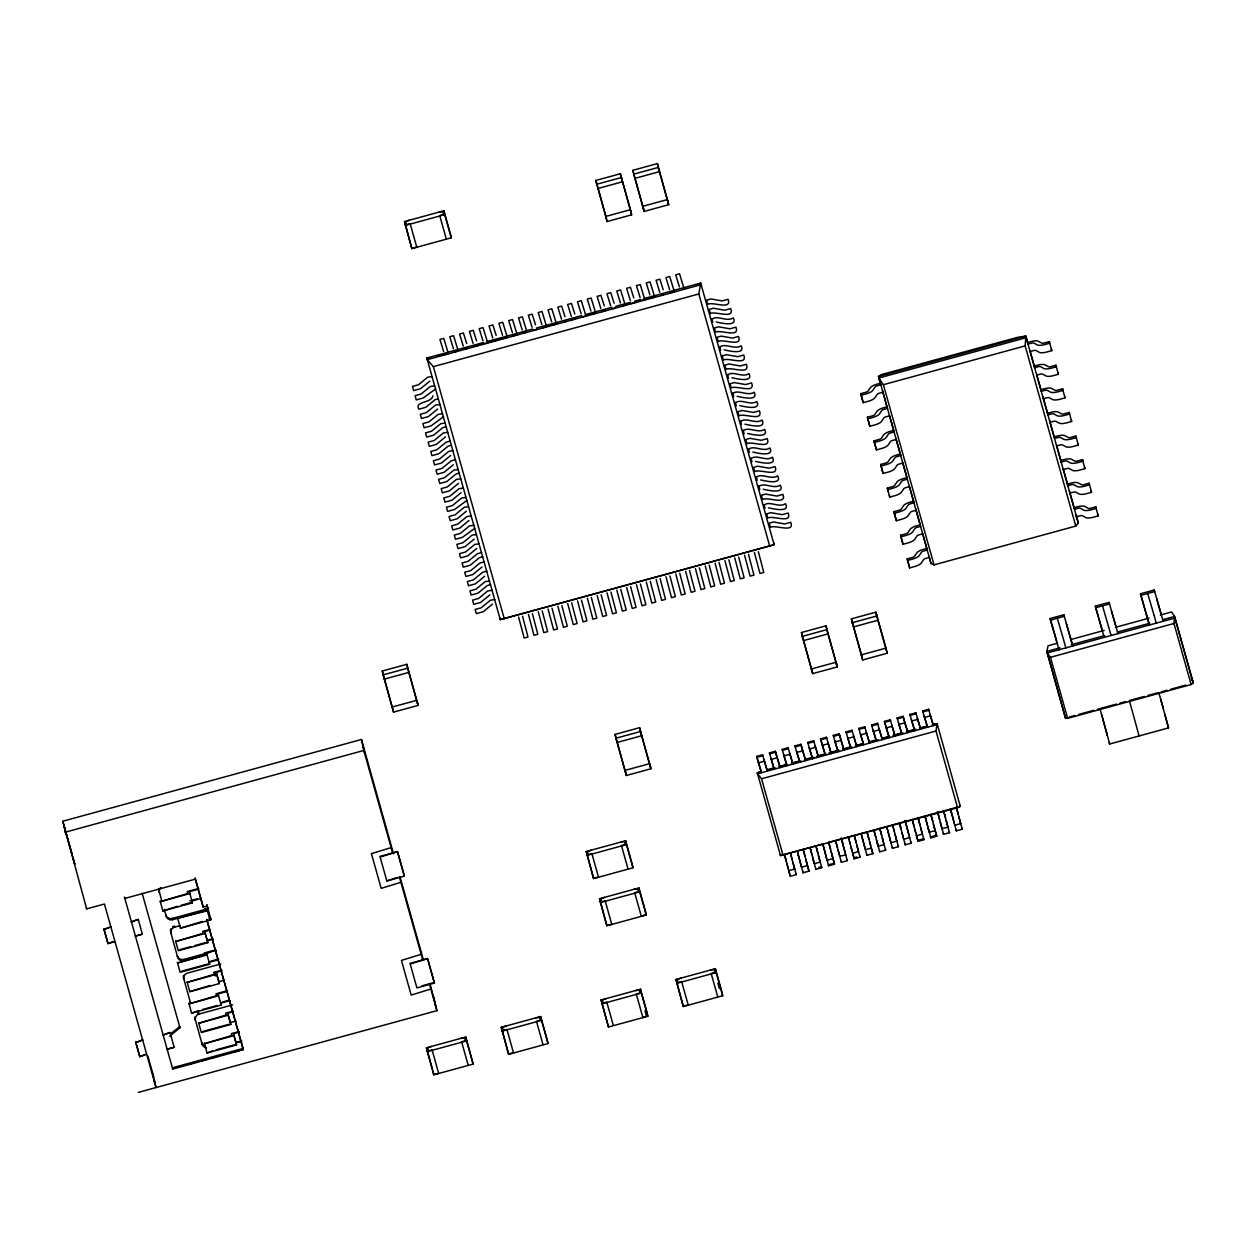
<?xml version="1.0" encoding="UTF-8"?>
<svg xmlns="http://www.w3.org/2000/svg" width="1256" height="1256" viewBox="0 0 1256 1256"><rect width="100%" height="100%" fill="white"/><g stroke="black" fill="none" stroke-linecap="round" stroke-linejoin="round"><path stroke-width="1.5" d="M1075.795 526.06L1025.163 345.887L1025.869 336.074L1017.454 337.362L881.115 374.681L878.509 376.423L930.979 563.489L934.04 564.87L1075.795 526.06L1078.339 523.155L1076.298 515.51M1057.395 643.229L1048.053 645.788L1046.86 651.393L1065.481 718.04L1067.631 718.354L1191.143 684.536L1173.967 623.478L1174.58 616.429L1171.55 611.97L1160.324 615.048M760.068 771.749L757.305 772.832L780.494 855.572L957.59 807.749L936.018 731.023L937.102 723.613L934.543 723.99M483.497 342.511L426.852 358.023L500.265 619.648L769.677 545.983L698.823 293.967L700.691 283.055L644.045 298.567M429.788 381.133L420.572 388.701L413.616 390.6L412.486 386.408L418.515 384.76L427.731 377.177L432.111 376.596M432.943 395.766C431.295 403.678 414.276 400.852 418.845 409.189L425.8 407.289L435.016 399.706L438.36 398.796M437.622 409.001L428.422 416.584L421.466 418.484L420.32 414.276L426.349 412.627L435.565 405.06L439.945 404.463M445.456 436.884L436.256 444.451L429.301 446.367L428.155 442.159L434.184 440.511L443.399 432.943L447.78 432.347M450.684 455.473L441.468 463.04L434.513 464.94L433.383 460.748L439.412 459.099L448.627 451.516L452.882 450.355M453.29 464.767L444.09 472.335L437.135 474.234L435.989 470.042L442.018 468.394L451.234 460.811L455.504 459.649M458.519 483.34L449.318 490.923L442.348 492.823L441.217 488.615L447.246 486.967L456.462 479.4L460.842 478.803M461.125 492.635L451.925 500.218L444.969 502.117L443.823 497.91L449.852 496.261L459.068 488.694L463.448 488.097M466.353 511.223L457.153 518.791L450.197 520.706L449.051 516.499L455.08 514.85L464.296 507.283L468.676 506.686M468.975 520.518L459.759 528.085L452.804 529.985L451.658 525.793L457.702 524.145L466.902 516.577L471.283 515.981M474.187 539.107L464.987 546.674L458.032 548.574L456.886 544.382L462.915 542.733L472.13 535.15L476.511 534.569M476.809 548.401L467.593 555.968L460.638 557.868L459.492 553.676L465.536 552.012L474.737 544.445L479.133 543.848M482.021 566.974L472.821 574.557L465.866 576.457L464.72 572.249L470.749 570.601L479.965 563.033L484.235 561.872M484.643 576.269L475.427 583.836L468.472 585.751L467.342 581.544L473.371 579.895L482.571 572.328L486.841 571.15M489.871 594.857L480.655 602.425L473.7 604.34L472.554 600.133L478.583 598.484L487.799 590.917L492.179 590.32M492.478 604.152L483.262 611.719L476.307 613.619L475.176 609.427L481.205 607.778L490.405 600.195L494.801 599.614M170.8 1033.735L179.702 1026.529L179.969 1027.801L169.591 1036.216M1191.143 684.536L1193.2 683.076L1192.87 681.474L1174.58 616.429L1162.789 619.663L1163.119 621.265L1154.248 590.006L1140.495 593.774L1146.995 616.555M957.59 807.749L960.29 806.352L960.086 805.394M698.195 284.343L700.691 283.055L774.12 544.68L769.677 545.983M404.526 221.558L443.902 210.788L450.433 233.977L451.234 237.824L411.858 248.609L404.526 221.558L411.858 248.609M405.343 225.421L444.718 214.635L443.902 210.788M630.575 210.239L631.627 214.823L607.103 221.543L595.831 180.44L620.354 173.736L630.81 210.977M633.935 174.882L632.883 170.298L657.406 163.578L668.694 204.681L644.171 211.401L633.699 174.144L658.223 167.441L668.694 204.681M596.647 184.302L621.155 177.583L620.354 173.736M413.004 247.84L416.788 247.259L410.178 223.647L406.489 224.651L405.861 221.653L409.456 220.208M487.281 341.475L532.607 329.072M536.39 328.036L581.716 315.617M585.484 314.581L611.939 307.343M615.707 306.323L630.81 302.178M634.594 301.142L640.262 299.587M437.135 356.107L444.671 354.051M478.552 344.772L484.204 343.218M487.972 342.197L497.455 340.125M497.392 339.622L503.028 338.068M548.213 325.697L557.633 323.122M570.805 319.511L576.457 317.972M587.745 314.879L591.513 313.843M625.394 304.564L631.171 303.512M634.814 301.99L640.466 300.451M644.218 299.415L649.87 297.876M444.498 354.616L448.329 353.564M454.327 351.931L456.886 351.225M464.155 349.246L467.986 348.195M473.983 346.546L477.814 345.494M485.083 343.516L487.626 342.81M503.452 338.476L507.283 337.44M513.28 335.792L517.111 334.74M523.093 333.107L525.652 332.4M532.921 330.406L536.752 329.37M542.749 327.722L546.58 326.67M553.849 324.676L556.408 323.985M563.677 321.991L566.236 321.3M572.218 319.652L575.939 318.035M582.046 316.967L585.877 315.915M591.874 314.283L594.433 313.576M601.702 311.582L605.533 310.53M611.515 308.898L615.361 307.846M622.631 305.852L625.174 305.161M632.443 303.167L635.002 302.461M650.828 298.143L653.371 297.436M660.64 295.443L663.199 294.752M670.469 292.758L674.299 291.706M429.945 357.772L426.852 358.023L427.197 359.656L701.036 284.688M427.197 359.656L433.383 366.626L698.823 293.967M706.563 300.121L710.817 298.944L722.043 300.922L728.072 299.273C732.327 310.515 712.749 301.393 707.693 304.313L706.688 300.686M709.169 309.4L713.439 308.238L724.665 310.216L730.694 308.568C734.948 319.809 715.37 310.687 710.315 313.608L709.295 309.981M711.901 319.275C717.207 314.55 726.706 322.384 733.3 317.862C738.167 327.267 720.253 322.839 716.265 321.991M714.397 327.989L718.668 326.827L729.877 328.805L735.922 327.157C740.161 338.398 720.583 329.276 715.543 332.196L714.523 328.57M717.003 337.283L721.274 336.121L732.499 338.099L738.528 336.451C742.783 347.692 723.205 338.571 718.149 341.491L717.129 337.864M719.735 347.158C725.042 342.433 734.54 350.267 741.134 345.73C746.001 355.134 728.087 350.707 724.1 349.859M446.194 426.679L442.85 427.59L433.634 435.157L426.679 437.072L425.549 432.865L431.577 431.216L440.778 423.649L445.174 423.052M722.231 355.872L726.502 354.694L737.712 356.673L743.756 355.024C747.995 366.281 728.433 357.159 723.378 360.064L722.357 356.437M724.838 365.166L729.108 363.989L740.334 365.967L746.362 364.319C750.617 375.56 731.039 366.438 725.984 369.358L724.963 365.731M450.276 441.06L446.006 442.222L436.805 449.805L430.761 451.454L431.907 455.645L438.862 453.746L448.078 446.178L451.406 445.268M727.585 375.026C732.892 370.3 742.375 378.15 748.969 373.613C753.836 383.017 735.922 378.59 731.934 377.742M730.066 383.739L734.336 382.578L745.562 384.556L751.59 382.907C755.845 394.149 736.267 385.027 731.212 387.947L730.191 384.32M732.798 393.615C738.104 388.889 747.603 396.723 754.197 392.202C759.064 401.606 741.15 397.179 737.162 396.331M459.241 473.135L455.912 474.062L446.696 481.629L439.741 483.529L438.595 479.337L444.64 477.673L453.84 470.105L458.236 469.509M735.419 402.909C740.726 398.183 750.209 406.018 756.819 401.496C761.67 410.9 743.756 406.473 739.768 405.61M737.9 411.623L742.17 410.461L753.396 412.439L759.425 410.791C763.679 422.032 744.101 412.91 739.046 415.83L738.026 412.204M740.632 421.498C745.938 416.772 755.437 424.606 762.031 420.069C766.898 429.474 748.984 425.046 744.996 424.198M1049.31 341.632L1049.639 343.233L1044.662 344.599A7.787 2.496 -15.7 0 1 1037.236 344.913L1033.892 343.076A2.7 0.864 -15.7 0 0 1031.317 343.186L1028.005 344.081L1027.659 342.496L1031.741 341.381A7.803 2.496 -15.7 0 1 1038.084 341.13L1041.883 343.155A2.685 0.864 -15.7 0 0 1044.05 343.061L1049.31 341.632L1051.743 350.659L1046.75 352.025A7.787 2.496 -15.7 0 1 1039.324 352.339L1035.98 350.502A2.7 0.864 -15.7 0 0 1033.405 350.612L1030.093 351.523M880.409 383.206L876.327 384.336A7.803 2.496 -15.7 0 0 870.581 387.382L868.006 391.15A2.685 0.864 -15.7 0 1 866.043 392.202L860.784 393.646L861.129 395.248L863.217 402.674L868.21 401.308A7.787 2.496 -15.7 0 0 874.93 397.744L877.19 394.384A2.7 0.864 -15.7 0 1 879.53 393.144L882.842 392.233L882.497 390.632M1078.339 523.155L1026.199 337.676L878.839 378.009L883.392 384.697L1025.163 345.887M861.129 395.248L866.122 393.882A7.787 2.496 -15.7 0 0 872.842 390.318L875.102 386.942A2.7 0.864 -15.7 0 1 877.442 385.702L880.739 384.807L878.509 376.423L1025.869 336.074L1027.659 342.496M743.254 430.777C748.56 426.051 758.043 433.901 764.653 429.364C769.52 438.768 751.59 434.34 747.603 433.493M745.734 439.506L750.005 438.328L761.23 440.306L767.259 438.658C771.514 449.899 751.936 440.778 746.88 443.698L745.86 440.071M1055.951 365.229L1056.28 366.831L1051.288 368.196A7.787 2.496 -15.7 0 1 1043.877 368.51L1040.533 366.674A2.7 0.864 -15.7 0 0 1037.943 366.783L1034.646 367.694L1034.3 366.093L1038.382 364.978A7.803 2.496 -15.7 0 1 1044.709 364.727L1048.509 366.768A2.685 0.864 -15.7 0 0 1050.691 366.674L1055.951 365.229L1058.368 374.272L1053.376 375.638A7.787 2.496 -15.7 0 1 1045.965 375.952L1042.621 374.115A2.7 0.864 -15.7 0 0 1040.031 374.225L1036.734 375.12M887.05 406.803L882.968 407.933A7.803 2.496 -15.7 0 0 877.222 410.979L874.773 414.606A2.685 0.864 -15.7 0 1 872.685 415.799L867.425 417.243L867.755 418.845L869.843 426.286L874.835 424.921A7.787 2.496 -15.7 0 0 881.571 421.357L883.816 417.981A2.7 0.864 -15.7 0 1 886.171 416.741L889.468 415.83M748.466 449.365C753.788 444.64 763.271 452.49 769.865 447.952C774.732 457.357 756.819 452.929 752.831 452.082M867.755 418.845L872.747 417.479A7.787 2.496 -15.7 0 0 879.483 413.915L881.728 410.555A2.7 0.864 -15.7 0 1 884.067 409.315L887.38 408.404L882.905 392.06M751.088 458.66C756.395 453.934 765.877 461.768 772.487 457.247C777.354 466.651 759.425 462.224 755.453 461.376M753.584 467.373L757.839 466.212L769.065 468.19L775.093 466.541C779.348 477.782 759.77 468.661 754.715 471.581L753.694 467.954M1062.576 388.842L1057.317 390.271A2.685 0.864 -15.7 0 1 1055.15 390.365L1051.351 388.324A7.803 2.496 -15.7 0 0 1045.023 388.591L1040.941 389.69L1041.271 391.291L1044.584 390.381A2.7 0.864 -15.7 0 1 1047.159 390.286L1050.503 392.123A7.787 2.496 -15.7 0 0 1057.929 391.809L1062.921 390.443L1062.576 388.842L1065.01 397.869L1060.017 399.235A7.787 2.496 -15.7 0 1 1052.607 399.549L1049.247 397.712A2.7 0.864 -15.7 0 0 1046.672 397.822L1043.359 398.733L1043.03 397.132M874.396 442.442L874.05 440.856L879.31 439.412A2.685 0.864 -15.7 0 0 881.288 438.36L883.863 434.576A7.803 2.496 -15.7 0 1 889.609 431.53L893.675 430.416L894.021 432.001L890.708 432.912A2.7 0.864 -15.7 0 0 888.369 434.152L886.108 437.528A7.787 2.496 -15.7 0 1 879.388 441.076L874.396 442.442L876.484 449.884L881.477 448.518A7.787 2.496 -15.7 0 0 888.212 444.954L890.457 441.594A2.7 0.864 -15.7 0 1 892.796 440.338L896.109 439.443M756.316 477.249C761.623 472.523 771.106 480.357 777.7 475.836C782.567 485.24 764.653 480.812 760.665 479.949M481.613 552.577L477.359 553.739L468.143 561.306L462.114 562.971L463.244 567.163L470.199 565.263L479.415 557.68L482.759 556.769M758.922 486.543C764.229 481.817 773.712 489.652 780.321 485.13C785.188 494.519 767.275 490.091 763.287 489.243M761.419 495.257L765.673 494.095L776.899 496.073L782.928 494.409C787.182 505.666 767.604 496.544 762.549 499.448L761.529 495.837M1069.217 412.439L1063.958 413.868A2.685 0.864 -15.7 0 1 1061.791 413.962L1057.992 411.937A7.803 2.496 -15.7 0 0 1051.649 412.188L1047.567 413.303L1047.912 414.888L1051.209 413.993A2.7 0.864 -15.7 0 1 1053.8 413.883L1057.144 415.72A7.787 2.496 -15.7 0 0 1064.554 415.406L1069.547 414.04L1069.217 412.439L1071.635 421.482L1066.642 422.848A7.787 2.496 -15.7 0 1 1059.232 423.146L1055.888 421.325A2.7 0.864 -15.7 0 0 1053.297 421.419L1050 422.33L1049.655 420.729M881.021 466.055L880.692 464.453L885.951 463.009A2.685 0.864 -15.7 0 0 887.913 461.973L890.488 458.189A7.803 2.496 -15.7 0 1 896.235 455.143L900.317 454.013L900.646 455.614L897.349 456.509A2.7 0.864 -15.7 0 0 894.994 457.749L892.749 461.125A7.787 2.496 -15.7 0 1 886.014 464.689L881.021 466.055L883.125 473.481L888.102 472.115A7.787 2.496 -15.7 0 0 894.837 468.567L897.082 465.191A2.7 0.864 -15.7 0 1 899.437 463.951L902.734 463.04M764.15 505.116C769.457 500.39 778.94 508.24 785.55 503.703C790.417 513.107 772.487 508.68 768.499 507.832M490.594 584.652L487.25 585.563L478.049 593.13L471.094 595.046L469.948 590.838L475.977 589.19L485.193 581.622L489.573 581.026M766.631 513.845L770.901 512.668L782.127 514.646L788.156 512.998C792.41 524.239 772.832 515.117 767.777 518.037L766.757 514.41M1075.842 436.052L1070.583 437.481A2.685 0.864 -15.7 0 1 1068.416 437.575L1064.617 435.534A7.803 2.496 -15.7 0 0 1058.29 435.801L1054.208 436.9L1054.538 438.501L1057.85 437.59A2.7 0.864 -15.7 0 1 1060.425 437.481L1063.785 439.317A7.787 2.496 -15.7 0 0 1071.195 439.003L1076.188 437.638L1075.842 436.052L1078.276 445.079L1073.283 446.445A7.787 2.496 -15.7 0 1 1065.873 446.759L1062.513 444.922A2.7 0.864 -15.7 0 0 1059.938 445.032L1056.626 445.927M887.662 489.652L887.333 488.05L892.576 486.606A2.685 0.864 -15.7 0 0 894.555 485.57L897.129 481.786A7.803 2.496 -15.7 0 1 902.876 478.74L906.942 477.61L907.287 479.211L903.975 480.122A2.7 0.864 -15.7 0 0 901.635 481.362L899.39 484.722A7.787 2.496 -15.7 0 1 892.655 488.286L887.662 489.652L889.75 497.093L894.743 495.728A7.787 2.496 -15.7 0 0 901.478 492.164L903.723 488.788A2.7 0.864 -15.7 0 1 906.063 487.548L909.375 486.653M769.253 523.14L773.508 521.962L784.733 523.94L790.762 522.292C795.017 533.533 775.439 524.411 770.383 527.332L769.363 523.705M913.583 501.223L909.501 502.337A7.803 2.496 -15.7 0 0 903.755 505.399L901.18 509.167A2.685 0.864 -15.7 0 1 899.218 510.219L893.958 511.663L894.303 513.264L896.392 520.69L901.384 519.325A7.787 2.496 -15.7 0 0 908.104 515.761L910.365 512.401A2.7 0.864 -15.7 0 1 912.704 511.161L916.001 510.25L915.671 508.649M913.913 502.808L910.616 503.719A2.7 0.864 -15.7 0 0 908.276 504.959L906.016 508.335A7.787 2.496 -15.7 0 1 899.296 511.899L894.303 513.264M1082.484 459.649L1077.224 461.078A2.685 0.864 -15.7 0 1 1075.058 461.172L1071.258 459.131A7.803 2.496 -15.7 0 0 1064.915 459.398L1060.833 460.497L1061.179 462.098L1064.476 461.203A2.7 0.864 -15.7 0 1 1067.066 461.093L1070.41 462.93A7.787 2.496 -15.7 0 0 1077.821 462.616L1082.813 461.25L1082.484 459.649L1084.901 468.676L1079.925 470.042A7.787 2.496 -15.7 0 1 1072.498 470.356L1069.154 468.519A2.7 0.864 -15.7 0 0 1066.58 468.629L1063.267 469.54M383.331 675.618L382.279 671.034L406.803 664.314L417.667 703.815M915.985 509.779L920.224 524.82L916.142 525.95A7.803 2.496 -15.7 0 0 910.396 528.996L907.821 532.78A2.685 0.864 -15.7 0 1 905.843 533.816L900.599 535.26L900.929 536.861L903.017 544.288L908.01 542.922A7.787 2.496 -15.7 0 0 914.745 539.374L916.99 535.998A2.7 0.864 -15.7 0 1 919.329 534.758L922.642 533.847M1089.109 483.246L1083.865 484.69A2.685 0.864 -15.7 0 1 1081.683 484.769L1077.883 482.744A7.803 2.496 -15.7 0 0 1071.556 482.995L1067.474 484.11L1067.804 485.711L1071.117 484.8A2.7 0.864 -15.7 0 1 1073.707 484.69L1077.051 486.527A7.787 2.496 -15.7 0 0 1084.462 486.213L1089.454 484.847L1089.109 483.246L1091.543 492.289L1086.55 493.655A7.787 2.496 -15.7 0 1 1079.139 493.969L1075.795 492.132A2.7 0.864 -15.7 0 0 1073.205 492.226L1069.908 493.137M900.929 536.861L905.921 535.496A7.787 2.496 -15.7 0 0 912.657 531.932L914.902 528.572A2.7 0.864 -15.7 0 1 917.241 527.316L920.554 526.421L920.224 524.82M922.815 534.051L926.85 548.417L922.768 549.547A7.803 2.496 -15.7 0 0 917.021 552.593L914.462 556.377A2.685 0.864 -15.7 0 1 912.484 557.413L907.225 558.857L907.57 560.459L909.658 567.9L914.651 566.535A7.787 2.496 -15.7 0 0 921.37 562.971L923.631 559.595A2.7 0.864 -15.7 0 1 925.97 558.355L929.283 557.46M1095.75 506.859L1090.491 508.288A2.685 0.864 -15.7 0 1 1088.324 508.382L1084.525 506.341A7.803 2.496 -15.7 0 0 1078.197 506.608L1074.116 507.707L1074.445 509.308L1077.758 508.397A2.7 0.864 -15.7 0 1 1080.333 508.303L1083.677 510.124A7.787 2.496 -15.7 0 0 1091.103 509.826L1096.08 508.46L1095.75 506.859L1098.184 515.886L1093.191 517.252A7.787 2.496 -15.7 0 1 1085.765 517.566L1082.421 515.729A2.7 0.864 -15.7 0 0 1079.846 515.839L1076.533 516.734M907.57 560.459L912.562 559.093A7.787 2.496 -15.7 0 0 919.282 555.545L921.543 552.169A2.7 0.864 -15.7 0 1 923.882 550.929L927.195 550.018L926.85 548.417M418.075 705.417L407.619 668.176L383.096 674.88L393.552 712.121L418.075 705.417L417.023 700.817M154.457 1080.223L156.011 1087.555L104.421 904.022L86.664 908.889L62.8 821.236L361.477 739.47L393.536 853.86M65.124 832.226L363.785 750.46L361.477 739.47M802.505 637.122L801.454 632.537L825.977 625.818L836.841 665.319L835.868 661.834M886.124 648.661L887.176 653.246L862.652 659.965L851.364 618.863L875.887 612.159L886.359 649.399M852.18 622.725L876.704 616.005L875.887 612.159M811.423 668.977L835.947 662.257M837.265 666.92L826.793 629.68L802.27 636.384L812.742 673.624L837.265 666.92L836.449 663.058M616.131 738.983L615.095 734.399L639.602 727.679L650.467 767.18L649.839 764.182M1056.61 641.298L1050.11 618.517L1063.863 614.765L1072.734 646.008L1070.505 638.048M1101.795 628.926L1095.311 606.146L1109.064 602.393L1117.934 633.636L1117.589 632.035M1050.456 620.119L1064.209 616.351L1063.863 614.765M1095.64 607.747L1109.393 603.979L1109.064 602.393M1140.841 595.375L1154.594 591.607L1154.248 590.006M1070.505 639.634L1104.181 630.418M1115.407 627.341L1149.099 618.125M1059.954 647.813L1046.86 651.393L1065.481 718.04M1071.164 644.736L1104.825 635.536M1117.918 631.941L1149.695 623.243M198.558 888.479L187.254 891.587L187.662 893.503L160.281 901.667L189.75 893.597L189.358 891.682L198.778 889.107M1193.2 683.076L1174.909 618.03L1047.19 652.994L1050.471 657.296L1173.967 623.478M650.891 768.782L640.419 731.526L615.895 738.245L626.367 775.486L650.891 768.782L650.074 764.92M189.86 900.882L197.412 898.809M201.384 898.401L191.964 900.976L192.372 902.891L162.888 910.961L160.14 901.039M177.426 906.314L162.888 910.961M181.1 905.309L190.268 902.797M104.013 929.409L110.889 926.85L104.013 929.409L108 943.601L115.002 941.67M138.238 919.376L131.362 921.92L138.238 919.376L142.352 934.181L135.35 936.113L142.352 934.181M380.003 856.435L397.524 851.631L404.369 876.154L386.848 880.958L380.128 857.079L397.524 851.631M203.189 907.083L207.13 906L206.847 904.728L210.961 919.643L207.036 920.727L243.287 1049.733L172.716 1069.044L124.501 897.177L124.768 898.448L195.339 879.137L203.189 907.083L195.073 877.85M760.838 770.587L756.693 756.379L762.58 754.762L766.725 768.97M775.36 751.261L775.549 752.218L769.661 753.836L769.457 752.878L775.36 751.261L779.238 764.292M788.124 747.76L788.328 748.717L782.425 750.334L782.237 749.377L788.124 747.76L792.348 762.251M800.904 744.274L801.093 745.232L795.205 746.849L795.001 745.876L800.904 744.274L805.645 760.618L805.127 758.765M813.668 740.773L813.872 741.731L807.969 743.348L807.781 742.39L813.668 740.773L817.892 755.264M824.705 753.098L820.545 738.889L826.448 737.272L830.671 751.763M839.212 733.787L839.416 734.744L833.513 736.346L833.325 735.388L839.212 733.787L843.451 748.262M851.992 730.285L852.18 731.243L846.293 732.86L846.089 731.903L851.992 730.285L856.215 744.777M864.756 726.784L864.96 727.742L859.057 729.359L858.868 728.402L864.756 726.784L868.901 740.993M877.536 723.283L877.724 724.241L871.837 725.858L871.633 724.9L877.536 723.283L881.759 737.774M888.557 735.624L884.412 721.399L890.3 719.798L894.539 734.289M903.08 716.297L903.268 717.255L897.381 718.872L897.177 717.914L903.08 716.297L907.225 730.505M915.844 712.796L916.048 713.753L910.16 715.37L909.956 714.413L915.844 712.796L920.083 727.287M928.624 709.31L928.828 710.268L922.925 711.869L922.72 710.912L928.624 709.31L932.768 723.519M756.881 757.337L762.785 755.72L762.58 754.762M820.749 739.847L826.636 738.23L826.448 737.272M884.617 722.373L890.504 720.756L890.3 719.798M208.559 907.774L204.791 908.795L205.199 910.71M206.125 910.522L172.606 919.706A5.307 5.024 -11.9 0 1 166.137 916.268L165.871 914.98A5.307 5.024 -11.9 0 0 172.339 918.419L205.858 909.25M756.693 756.379L758.483 762.753L764.355 761.293M769.457 752.878L771.231 759.409L777.119 757.792L779.584 765.752M782.237 749.377L783.995 755.908L789.898 754.307M795.001 745.876L796.775 752.423L802.663 750.805L805.049 758.483M807.781 742.39L809.539 748.921L815.442 747.304M820.545 738.889L822.35 745.263L828.206 743.803M833.325 735.388L835.083 741.935L840.986 740.318L843.012 746.77M846.089 731.903L847.863 738.434L853.75 736.817M858.868 728.402L860.627 734.933L866.53 733.316M871.633 724.9L873.407 731.432L879.294 729.83L879.074 728.763M886.171 727.946L892.074 726.329M897.177 717.914L898.951 724.445L904.838 722.828L906.879 729.296M909.956 714.413L911.715 720.944L917.728 719.452L920.601 729.155L920.397 728.182M922.72 710.912L924.495 717.459L930.382 715.841L930.115 714.601M108 943.601L113.118 941.513M170.91 928.859A5.307 5.024 -11.9 0 0 170.675 932.093L170.942 933.381A5.307 5.024 -11.9 0 1 174.694 927.132L180.283 925.609M202.294 921.512L180.424 928.184L209.909 920.114L209.501 918.199M767.573 769.692L775.078 767.636M778.83 766.615L786.335 764.559M791.955 763.02L799.46 760.963M805.096 759.425L812.601 757.368M816.353 756.348L825.726 753.773M829.478 752.752L838.867 750.177M842.619 749.157L850.124 747.1M855.744 745.562L863.249 743.505M868.885 741.966L876.39 739.91M882.01 738.371L889.515 736.314M893.267 735.278L902.64 732.719M906.392 731.683L915.781 729.124M919.533 728.087L927.038 726.047M761.089 771.796L757.305 772.832L757.509 773.79L761.544 778.783L783.116 855.524M766.757 770.258L774.308 768.185M779.976 766.631L787.528 764.559M791.296 763.538L800.747 760.948M804.515 759.911L813.967 757.321M817.735 756.3L825.286 754.228M829.07 753.192L838.506 750.601M844.173 749.047L851.725 746.99M855.509 745.954L863.06 743.882M868.728 742.327L878.18 739.753M881.947 738.716L889.499 736.644M893.283 735.608L902.719 733.033M908.386 731.479L914.054 729.924M919.722 728.37L927.273 726.313L927.478 727.271L924.212 716.218M932.188 724.963L937.102 723.613L960.29 806.352L869.45 831.221M757.509 773.79L937.306 724.571M397.226 877.442L386.848 880.958M210.223 929.33L202.671 931.387L203.079 933.318L175.699 941.482L205.183 933.412L204.775 931.497L210.427 929.942M761.544 778.783L936.018 731.023M209.061 939.661L212.829 938.625M175.573 940.838L178.321 950.776L207.79 942.707L207.381 940.791L213.033 939.237M180.016 949.63L191.022 946.616M194.68 945.611L205.686 942.597M215.796 949.819L204.493 952.912L204.901 954.827L177.52 963.007L206.989 954.937L206.596 953.021L216.016 950.431M183.863 959.396L184.13 960.683A5.307 5.024 -11.9 0 1 177.646 957.245L177.379 955.957A5.307 5.024 -11.9 0 0 183.863 959.396L209.705 952.331M1069.233 717.019L1074.869 715.48M1078.621 714.444L1093.646 710.331M1097.414 709.295L1116.458 704.082M1119.944 703.125L1125.659 701.57M1144.373 696.452L1129.332 700.565L1132.614 712.246M1147.733 695.526L1157.514 692.841M1161.266 691.821L1166.903 690.282M1170.655 689.246L1185.68 685.132M586.269 851.521L625.645 840.751L632.16 863.94L632.977 867.786L593.601 878.572L586.269 851.521L593.601 878.572M587.07 855.383L626.446 844.597L625.645 840.751M210.867 961.17L218.418 959.113M218.623 959.725L209.203 962.3L209.611 964.231L180.126 972.301L177.379 962.363M181.837 971.155L207.507 964.121M220.836 963.949L187.599 973.055A5.307 5.024 -11.9 0 0 183.847 979.288L183.58 978.016A5.307 5.024 -11.9 0 1 183.58 975.41M221.919 970.841L216.268 972.38L216.676 974.295L187.191 982.365L214.572 974.201L214.164 972.285L221.715 970.213M594.732 877.803L598.515 877.222L591.906 853.609L588.216 854.614L587.588 851.615L591.184 850.171M187.066 981.737L189.813 991.659L219.282 983.589L218.874 981.674L224.526 980.12M209.846 985.505L189.813 991.659M1106.803 733.473L1109.66 744.023L1168.52 727.899L1165.631 717.176M227.289 990.701L215.985 993.794L216.393 995.725L189.012 1003.889L218.481 995.82L218.089 993.904L227.509 991.329M599.536 898.731L638.912 887.945L645.427 911.15L646.243 914.996L606.868 925.782L599.536 898.731L606.868 925.782M222.359 1002.068L228.027 1000.514M230.115 1000.608L220.695 1003.199L221.103 1005.114L191.619 1013.184L188.871 1003.246M198.825 1010.53L191.619 1013.184M202.499 1009.526L217.162 1005.507M600.352 902.577L639.712 891.807L638.912 887.945M194.963 1017.03A5.307 5.024 -11.9 0 0 195.104 1018.993L195.371 1020.265A5.307 5.024 -11.9 0 1 199.123 1014.032L232.643 1004.863M824.03 843.655L780.494 855.572L780.29 854.614M827.814 842.619L866.954 831.896L867.551 834.047M233.208 1011.111L225.656 1013.168L226.064 1015.083L198.684 1023.263L228.168 1015.193L227.76 1013.262L233.412 1011.724M410.053 963.383L427.59 958.579L434.435 983.103L416.914 987.891L410.194 964.011L427.59 958.579M135.805 1042.543L142.682 1039.984L135.805 1042.543L139.793 1056.72L146.669 1054.161M170.031 1032.495L163.154 1035.054L170.031 1032.495L174.16 1047.316L167.142 1049.231L174.16 1047.316M198.558 1022.62L201.305 1032.542L230.774 1024.472L230.366 1022.557L236.018 1021.018M796.021 873.705L796.21 874.663L790.322 876.28L788.752 870.706L794.655 869.089L794.357 867.817M807.247 864.709L807.42 865.588L801.532 867.205L801.234 865.933M832.477 856.843L832.963 858.602L827.076 860.203L826.275 857.298M859.873 856.215L860.077 857.173L854.19 858.79L852.62 853.217L858.507 851.599L858.335 850.72M871.099 847.219L871.287 848.114L865.384 849.715L865.101 848.459M918.042 841.316L917.838 840.358L923.741 838.741L923.945 839.699L918.042 841.316L916.472 835.727L922.375 834.125L922.187 833.23M934.966 829.745L935.139 830.624L929.252 832.241L928.608 829.902M203.001 1031.412L228.671 1024.378M607.998 925.013L611.782 924.432L605.172 900.803L601.483 901.824L600.855 898.825L604.45 897.381M644.925 914.902L641.314 916.346L634.704 892.718L638.393 891.713L637.765 888.714L633.982 889.295M818.614 867.519L821.565 866.703L821.754 867.66L815.866 869.278L814.171 863.013M834.329 863.217L828.442 864.819L828.63 865.792L834.534 864.175L832.65 857.44M854.19 858.79L853.986 857.832L856.922 857.032M932.093 836.449L936.505 835.24L935.014 829.933M801.344 866.326L803.086 872.779L808.99 871.162L807.294 864.897M839.196 854.378L841.41 862.291L847.298 860.674L847.109 859.716M865.211 848.836L866.954 855.289L872.842 853.688L871.162 847.423M878.038 845.539L879.734 851.803L885.621 850.186L885.417 849.229M890.127 839.809L892.498 848.302L898.401 846.685L898.197 845.728M903.221 837.485L905.278 844.801L911.165 843.2L910.961 842.227M929.063 831.346L930.822 837.815L936.709 836.198L936.505 835.24M941.89 828.049L943.586 834.314L949.489 832.697L949.285 831.739M954.67 824.548L956.365 830.813L962.253 829.211L962.049 828.253M139.793 1056.72L144.911 1054.632M238.954 1031.553L231.402 1033.61L231.811 1035.525L204.43 1043.705L233.914 1035.635L233.506 1033.719L239.158 1032.165M422.032 985.819L432.551 982.946M235.908 1042.386L241.56 1040.847M204.304 1043.061L207.052 1052.999L236.521 1044.929L236.112 1042.998L241.764 1041.46M212.421 1050.848L207.052 1052.999M216.079 1049.843L234.417 1044.819M207.036 920.727L206.753 919.439L243.02 1048.446L172.449 1067.773L172.716 1069.044M188.745 1064.319L194.397 1062.764M201.933 1060.708L207.585 1059.153M211.369 1058.117L217.021 1056.579M233.993 1051.931L239.645 1050.377M138.254 1092.422L436.931 1010.656L430.117 984.013M426.428 1047.802L465.803 1037.016L473.135 1064.068L433.76 1074.838L426.428 1047.802L432.457 1069.201M501.301 1027.298L540.677 1016.528L547.192 1039.717L548.009 1043.563L508.633 1054.349L501.301 1027.298L508.633 1054.349M601.122 999.98L640.497 989.194L647.013 1012.383L647.829 1016.245L608.454 1027.015L601.122 999.98L608.454 1027.015M675.979 979.476L715.355 968.706L721.87 991.895L722.687 995.741L683.311 1006.527L675.979 979.476L683.311 1006.527M427.244 1051.649L466.62 1040.863L465.803 1037.016M502.117 1031.16L541.477 1020.374L540.677 1016.528M601.922 1003.827L641.298 993.041L640.497 989.194M676.796 983.338L716.171 972.552L715.355 968.706M434.906 1074.084L438.689 1073.503L432.08 1049.875L428.39 1050.88L427.762 1047.881L431.358 1046.452M509.763 1053.58L513.547 1052.999L506.937 1029.386L503.248 1030.391L502.62 1027.392L506.215 1025.948M684.457 1005.758L688.241 1005.177L681.631 981.564L677.926 982.569L677.298 979.57L680.909 978.126M1191.206 678.099L1192.87 681.474M679.402 286.902L675.728 274.86L679.559 273.824L684.002 288.44M669.589 289.602L665.9 277.56L669.731 276.508L674.174 291.141M663.215 289.791L659.902 279.193L656.072 280.245L659.761 292.287M649.933 294.972L646.259 282.93L650.09 281.894L654.533 296.51M640.105 297.672L636.431 285.63L640.262 284.578L644.83 299.776L640.874 300.247M633.746 297.86L630.434 287.263L626.603 288.315L630.277 300.357M620.464 303.041L616.775 291L620.605 289.963L625.064 304.58M614.106 303.245L610.793 292.648L606.946 293.7L610.636 305.742M604.277 305.93L600.965 295.333L597.134 296.385L600.808 308.426M590.979 311.111L587.306 299.069L591.136 298.017L595.58 312.65M581.167 313.812L577.477 301.77L581.308 300.718L585.751 315.334M574.793 314L571.48 303.403L567.649 304.454L571.339 316.496M564.98 316.685L561.668 306.087L557.837 307.139L561.51 319.181M551.682 321.881L548.009 309.839L551.839 308.788L556.282 323.404M541.854 324.566L538.18 312.524L542.011 311.472L546.454 326.105M535.496 324.755L532.183 314.157L528.352 315.209L532.042 327.251M522.213 329.936L518.54 317.909L522.37 316.857L526.814 331.474M512.385 332.636L508.711 320.594L512.542 319.542L516.985 334.175M502.557 335.321L498.883 323.279L502.714 322.227L507.157 336.859M496.199 335.509L492.886 324.927L489.055 325.963L492.745 338.005M482.916 340.706L479.227 328.664L483.058 327.612L487.516 342.244M476.558 340.894L473.245 330.297L469.414 331.349L473.088 343.39M466.73 343.579L463.417 332.997L459.586 334.033L463.26 346.075M453.432 348.776L449.758 336.734L453.589 335.682L458.032 350.298M443.619 351.46L439.93 339.418L443.76 338.366L448.219 352.999M887.364 731.29L884.412 721.399M1098.592 617.638L1104.181 637.389L1103.836 635.803M796.775 752.423L798.141 756.363M1098.121 616.147L1097.713 614.734M1054.349 633.118L1052.528 627.105M887.458 731.573L888.29 734.43M1054.506 633.605L1058.981 649.776L1058.651 648.175M930.492 715.951L933.365 725.654L932.847 723.786M924.604 717.569L926.614 723.943M911.448 719.719L914.698 730.756L914.18 728.904M879.404 729.94L881.414 736.314M863.092 742.893L860.627 734.933M796.963 752.784L796.492 751.182M783.728 754.683L786.978 765.72L786.46 763.868M770.949 758.184L774.214 769.221L774.01 768.264M898.668 723.221L901.934 734.258L901.73 733.3M822.35 745.263L824.438 751.92M798.251 756.709L798.895 758.907M758.483 762.753L760.571 769.394M917.649 719.186L917.335 718.102M799.24 760.367L796.916 752.925M926.645 724.351L926.959 725.403M860.407 733.881L862.746 741.417M911.715 720.944L914.101 728.621M898.951 724.445L901.415 732.405M891.791 725.105L895.057 736.142L894.853 735.184M873.124 730.207L876.39 741.244L876.186 740.286M873.407 731.432L875.872 739.392M866.248 732.091L869.513 743.128L868.995 741.275M853.483 735.592L856.733 746.629L856.529 745.672M847.58 737.209L850.846 748.246L850.328 746.378M847.863 738.434L850.249 746.111M834.816 740.695L838.066 751.747L837.862 750.774M835.083 741.935L837.548 749.879M827.94 742.579L831.189 753.616L830.985 752.658M815.16 746.08L817.562 753.804M809.272 747.697L812.522 758.734L812.318 757.776M809.539 748.921L812.004 756.881M789.616 753.066L792.881 764.119L792.677 763.161M783.995 755.908L786.382 763.585M771.231 759.409L773.68 767.369M764.072 760.068L767.337 771.106L766.804 769.253M1156.666 598.594L1160.889 613.305M1153.872 614.671L1147.717 593.491M1142.913 602.362L1149.366 625.017L1147.136 617.057M1111.466 610.966L1115.689 625.676M1108.671 627.042L1102.517 605.863M1066.281 623.337L1070.363 637.546M1063.487 639.414L1057.332 618.235M1154.013 615.189L1156.242 623.149M1140.495 593.774L1142.85 602.126M1158.77 692.496L1161.156 700.974M1168.52 727.899L1161.753 703.109M1108.812 627.56L1111.058 635.52M1139.082 735.969L1132.896 713.314M1030.265 351.711L1034.3 366.093M1036.922 375.403L1041.146 390.443M1043.265 397.979L1047.488 413.02M1049.608 420.54L1054.365 437.465M1056.484 444.985L1061.242 461.91M1063.345 469.43L1067.584 484.471M1069.672 491.912L1074.21 508.083M1095.311 606.146L1097.65 614.498M1099.911 708.62L1102.721 718.683M1063.628 639.932L1065.857 647.892M1050.11 618.517L1052.45 626.87M1050.471 657.296L1067.631 718.354M883.392 384.697L934.04 564.87M889.562 415.752L893.785 430.792M895.905 438.313L900.662 455.237M902.766 462.757L907.005 477.798M909.642 487.202L913.881 502.259M929.362 557.366L930.979 563.489M860.784 393.646L863.217 402.674M867.425 417.243L869.843 426.286M874.05 440.856L876.484 449.884M880.692 464.453L883.125 473.481M887.333 488.05L888.369 491.771M893.958 511.663L896.392 520.69M900.599 535.26L903.017 544.288M907.225 558.857L909.658 567.9M956.35 807.42L956.962 809.571M960.557 822.947L962.253 829.211M950.462 809.037L951.059 811.188M943.586 810.921L944.638 814.5M949.489 832.697L947.731 826.244M938.295 814.689L937.494 811.58L938.593 815.568M876.704 616.005L887.176 653.246M907.083 729.767L907.821 732.64L907.617 731.683M930.806 814.422L931.418 816.557M903.268 717.255L904.838 722.828M935.139 830.624L936.709 836.198M924.918 816.039L925.609 818.472M918.042 817.907L918.638 820.058M923.945 839.699L922.092 832.854M888.416 734.886L889.154 737.759L888.95 736.801M912.139 819.524L912.751 821.675M916.346 835.052L917.838 840.358M851.364 618.863L861.836 656.103M881.539 736.77L882.277 739.643L882.073 738.685M911.165 843.2L908.795 834.706M899.375 823.025L899.971 825.176M892.498 824.909L893.095 827.06M896.706 840.421L898.401 846.685M862.872 741.872L863.61 744.745L863.406 743.788M886.595 826.527L887.207 828.662M879.718 828.41L880.409 830.844M885.621 850.186L883.879 843.718M873.831 830.012L874.427 832.163M843.231 747.257L843.969 750.13L843.765 749.173M839.416 734.744L840.986 740.318M871.287 848.114L872.842 853.688M861.051 833.513L862.118 837.093M801.454 632.537L812.742 673.624M711.791 318.694L712.796 322.321M719.625 346.577L720.646 350.204M727.46 374.461L728.48 378.072M732.688 393.034L733.692 396.661M735.294 402.328L736.314 405.955M740.522 420.917L741.542 424.544M743.128 430.211L744.149 433.838M748.356 448.8L749.377 452.411M750.962 458.079L751.983 461.706M756.191 476.668L757.211 480.294M758.797 485.962L759.817 489.589M764.025 504.551L765.045 508.178M854.174 835.397L854.787 837.548M860.077 857.173L857.864 849.276M824.564 752.36L825.302 755.233L825.098 754.275M848.287 837.014L848.883 839.165M852.494 852.526L853.986 857.832M817.687 754.244L818.425 757.117L818.221 756.159M847.298 860.674L844.943 852.18M835.507 840.515L836.119 842.65M828.63 842.383L829.243 844.534M801.093 745.232L802.663 750.805M832.963 858.602L834.534 864.175M799.02 759.362L799.758 762.235L799.554 761.277M822.743 844.001L823.339 846.152M828.63 865.792L826.888 859.324M632.883 170.298L644.171 211.401M815.866 845.885L816.918 849.464M820.074 861.412L821.754 867.66M809.963 847.502L810.575 849.653M631.627 214.823L620.762 175.322L621.751 178.807M779.364 764.731L780.102 767.604L779.898 766.647M803.086 849.386L803.699 851.537M775.549 752.218L777.119 757.792M807.42 865.588L808.99 871.162M797.199 851.003L798.251 854.567M790.322 852.887L790.919 855.022M794.53 868.398L796.21 874.663M595.831 180.44L606.303 217.681M760.696 769.85L761.434 772.723L761.23 771.765M784.419 854.488L785.031 856.639M788.627 870.015L790.322 876.28M716.171 972.552L722.687 995.741M717.851 983.165L719.358 988.519M615.095 734.399L626.367 775.486M626.446 844.597L632.977 867.786M639.712 891.807L646.243 914.996M444.718 214.635L451.234 237.824M641.298 993.041L647.829 1016.245M645.003 1010.797L646.495 1016.151L642.899 1017.596L636.29 993.967L639.979 992.962L639.351 989.963L635.567 990.544M433.383 366.626L504.237 618.659M541.477 1020.374L548.009 1043.563M382.279 671.034L393.552 712.121M466.62 1040.863L473.135 1064.068M397.665 852.275L404.369 876.154M427.715 959.223L434.435 983.103M399.895 876.5L423.476 960.055M363.785 750.46L392.673 853.075M399.345 876.814L422.88 960.385M429.426 983.793L436.931 1010.656M209.909 920.114L206.895 908.904L207.287 910.82L177.677 918.246L180.424 928.184M204.775 931.497L207.381 940.791M216.268 972.38L218.874 981.674M227.76 1013.262L230.366 1022.557M233.506 1033.719L236.112 1042.998M205.183 933.412L207.79 942.707M216.676 974.295L219.282 983.589M228.168 1015.193L230.774 1024.472M233.914 1035.635L236.521 1044.929M214.164 972.285L215.216 975.99M189.358 891.682L192.372 902.891M206.596 953.021L209.611 964.231M218.089 993.904L221.103 1005.114M159.167 888.51A5.307 5.024 -11.9 0 0 159.151 891.116L162.008 901.572M164.316 909.47L166.137 916.268M170.675 932.093L177.646 957.245M183.58 978.016L190.567 1003.152L190.284 1001.88A5.307 5.024 -11.9 0 0 190.818 1003.089M195.104 1018.993L202.075 1044.129A5.307 5.024 -11.9 0 0 206.486 1047.74M142.132 893.189L179.969 1027.801M147.847 1056.061L153.687 1076.565M103.871 928.781L107.859 942.958M135.679 1041.899L139.667 1056.076M62.8 821.236L72 853.97M73.021 857.613L74.826 864.332L64.119 826.228L65.893 834.659M1160.889 699.655L1163.292 708.462M1160.701 698.933L1161.596 702.575M1101.826 715.041L1102.47 717.364M1107.29 735.608L1106.709 733.111M956.695 808.377L957.26 810.45M950.792 809.994L951.232 811.784M943.915 811.878L944.355 813.668M931.151 815.38L931.497 816.855M925.248 816.981L925.688 818.771M918.372 818.865L918.733 820.356M912.484 820.482L912.829 821.973M905.607 822.366L906.031 824.156M905.874 823.559L905.058 820.451L905.262 821.408M899.704 823.983L900.065 825.459M892.828 825.867L893.173 827.343M886.94 827.484L887.364 829.258M880.063 829.368L880.487 831.142M874.16 830.97L874.521 832.461M867.284 832.854L867.723 834.643M861.396 834.471L861.82 836.26M854.52 836.355L856.152 842.415M848.616 837.972L848.962 839.448M841.74 839.856L842.179 841.63M842.007 841.033L841.206 837.94L841.41 838.898M835.852 841.457L836.198 842.949M828.976 843.341L832.273 855.807M823.072 844.958L823.512 846.748M816.196 846.842L816.635 848.632M810.308 848.459L811.031 851.066M803.432 850.343L803.856 852.118M797.529 851.961L797.968 853.735M790.652 853.845L790.997 855.32M784.765 855.446L785.188 857.236M1102.69 718.181L1102.878 719.217M956.962 809.366L957.417 810.999M951.075 810.983L951.373 812.067M954.607 824.36L954.795 825.239L960.683 823.638L960.4 822.366M938.295 814.485L941.859 828.159M931.418 816.369L931.575 817.154M918.654 819.87L918.811 820.655M912.751 821.471L912.908 822.272M916.299 834.848L916.472 835.727M905.874 823.355L906.471 825.522M909.423 836.732L909.595 837.611L903.708 839.228L903.519 838.349M899.987 824.972L900.144 825.757M893.11 826.856L896.125 838.333M887.207 828.473L890.441 840.704M890.755 841.85L890.928 842.729L896.831 841.112L896.548 839.84M874.443 831.974L875.809 837.045M867.566 833.843L870.785 846.073M854.787 837.344L854.943 838.129M848.899 838.961L849.056 839.746M852.432 852.337L852.62 853.217M842.022 840.845L842.619 842.996M845.555 854.221L845.743 855.101L839.683 856.137M836.119 842.462L836.276 843.247M829.243 844.346L829.478 845.429M823.355 845.947L826.574 858.178M820.011 861.208L820.199 862.087L814.296 863.704L812.522 857.079M810.575 849.448L810.811 850.548M803.699 851.332L804.295 853.499M790.935 854.834L791.092 855.619M785.031 856.451L785.33 857.518M788.58 869.811L788.752 870.706M1102.925 718.997L1103.365 720.646M958.909 816.997L960.526 823.057M954.639 824.658L953.995 822.335M947.589 825.961L947.275 824.8M947.636 825.867L947.919 827.123L942.016 828.74L941.733 827.468M934.825 829.462L934.495 828.285M925.672 818.52L925.97 819.603M922.045 832.963L919.125 821.848M900.128 825.506L901.117 829.18M896.344 839.369L896.658 840.531M880.487 830.891L880.786 831.974M883.769 843.341L884.051 844.613L878.164 846.23L877.52 843.891M836.276 842.996L837.485 847.533M819.87 860.925L818.41 855.462M807.106 864.426L806.619 862.684M801.202 866.043L798.282 854.928M794.012 866.75L794.483 868.508M788.438 869.529L788.109 868.367M1103.318 720.834L1106.646 732.939M960.29 821.989L959.882 820.718M951.31 812.082L954.293 823.214M944.433 813.967L944.795 815.034M941.623 827.092L940.242 822.115M931.669 817.452L932.784 821.44M925.766 819.069L926.127 820.137M921.983 832.477L920.585 827.484M918.89 820.953L920.02 824.941M913.002 822.57L915.985 833.701M903.315 837.579L900.458 826.95M900.222 826.071L900.583 827.139M896.439 839.463L895.041 834.486M880.566 831.441L880.927 832.508M877.771 844.582L877.363 843.31M861.914 836.559L862.26 837.626M858.115 849.951L856.733 844.974M839.448 855.069L838.066 850.077M832.571 856.953L831.189 851.961M816.714 848.93L817.075 849.998M813.904 862.056L813.495 860.8M798.047 854.033L798.408 855.101M794.263 867.441L792.866 862.448M791.17 855.917L792.3 859.905M785.267 857.534L785.628 858.602M1165.474 716.626L1164.673 714.036M1103.176 720.3L1106.599 732.75M957.292 810.764L958.328 814.438M951.389 812.381L953.901 821.738M947.118 824.219L947.417 825.098M938.625 815.882L939.661 819.556M931.748 817.75L934.448 827.845M934.338 827.704L934.652 828.599M928.451 829.321L928.749 830.2M913.081 822.868L914.117 826.542M909.108 835.585L906.361 825.349M906.204 824.752L908.904 834.832M903.205 837.202L901.918 832.602M893.424 828.253L894.476 831.927M896.03 838.207L896.329 839.087M887.537 829.855L890.237 839.95M883.251 841.693L883.565 842.572M867.88 835.24L868.932 838.914M864.583 846.811L864.897 847.69M851.819 850.312L852.118 851.191M845.241 853.075L842.493 842.823M842.336 842.227L845.037 852.322M829.572 845.728L830.608 849.417M832.163 855.681L832.477 856.561M823.669 847.345L826.37 857.424M819.399 859.183L819.697 860.062M810.905 850.846L811.941 854.52M806.933 863.563L805.645 858.963M804.028 852.73L805.065 856.404M800.731 864.285L801.03 865.18M791.249 856.215L794.059 866.671M787.952 867.786L788.266 868.665M785.361 857.832L786.397 861.522M957.37 811.062L959.992 820.843M944.591 814.563L945.564 817.939M947.322 824.721L946.129 820.498M934.543 828.222L933.365 823.999M925.923 819.666L928.545 829.447M928.655 829.823L926.002 819.964M915.875 833.325L914.698 829.101M880.739 832.037L881.696 835.428M883.455 842.195L882.277 837.972M874.835 833.654L877.457 843.435M877.567 843.812L876.374 839.589M870.691 845.696L869.497 841.473M862.071 837.155L864.693 846.937M864.787 847.313L862.15 837.454M857.911 849.197L855.273 839.338M849.292 840.657L850.265 844.032M852.023 850.814L850.83 846.591M839.243 854.3L836.606 844.44M816.871 849.527L817.844 852.903M810.983 851.144L813.229 859.497M798.204 854.63L800.826 864.426M788.156 868.288L786.978 864.065M944.669 814.861L947.212 824.344M880.817 832.336L883.361 841.834M849.37 840.939L851.913 850.438M816.95 849.825L819.493 859.308M813.605 860.925L813.307 859.842M804.185 853.311L806.729 862.809M785.518 858.429L788.062 867.912M758.341 551.714L763.789 572.438L759.959 573.49L754.385 552.467M748.513 554.398L753.961 575.122L750.13 576.174L744.557 555.152M738.685 557.099L744.133 577.807L740.302 578.859L734.729 557.852M728.857 559.784L734.305 580.508L730.474 581.559L724.916 560.537M719.044 562.468L724.492 583.192L720.661 584.244L715.088 563.222M709.216 565.169L714.664 585.877L710.833 586.929L705.26 565.922M699.388 567.853L704.836 588.577L701.005 589.614L695.432 568.607M689.56 570.538L695.008 591.262L691.177 592.314L685.603 571.292M679.747 573.238L685.195 593.947L681.364 594.999L675.791 573.976M669.919 575.923L675.367 596.647L671.536 597.683L665.963 576.677M660.091 578.608L665.539 599.332L661.708 600.384L656.134 579.361M650.263 581.308L655.711 602.016L651.88 603.068L646.306 582.046M640.45 583.993L645.882 604.717L642.052 605.753L636.494 584.746M630.622 586.678L636.07 607.402L632.239 608.454L626.665 587.431M620.794 589.378L626.242 610.086L622.411 611.138L616.837 590.116M610.966 592.063L616.413 612.787L612.583 613.823L607.009 592.816M601.137 594.747L606.585 615.471L602.754 616.523L597.181 595.501M591.325 597.432L596.773 618.156L592.942 619.208L587.368 598.186M581.497 600.133L586.945 620.841L583.114 621.893L577.54 600.886M571.668 602.817L577.116 623.541L573.285 624.593L567.712 603.571M561.84 605.502L567.288 626.226L563.457 627.278L557.884 606.255M552.028 608.202L557.46 628.911L553.629 629.962L548.071 608.956M542.2 610.887L547.647 631.611L543.817 632.663L538.243 611.641M532.371 613.572L537.819 634.296L533.988 635.348L528.415 614.325M522.543 616.272L527.991 636.98L524.16 638.032L518.587 617.026M1097.838 514.285L1098.184 515.886M1091.213 490.688L1091.543 492.289M1084.572 467.075L1084.901 468.676M1077.931 443.478L1078.276 445.079M1071.305 419.881L1071.635 421.482M1064.664 396.268L1065.01 397.869M1058.039 372.671L1058.368 374.272M1051.398 349.074L1051.743 350.659M1076.204 515.148L1076.643 517.111M1069.562 491.536L1070.002 493.514M1109.315 742.422L1109.66 744.023M889.421 495.492L889.75 497.093M956.161 829.855L956.365 830.813M943.382 833.356L943.586 834.314M930.618 836.857L930.822 837.815M885.763 648.175L861.255 654.878M877.913 620.244L853.389 626.948M876.311 613.744L876.939 616.743M905.074 843.844L905.278 844.801M861.6 655.381L862.652 659.965M851.788 620.464L852.416 623.463M892.294 847.345L892.498 848.302M879.53 850.846L879.734 851.803M828.002 633.903L803.495 640.607M825.977 625.818L827.029 630.402M866.75 854.331L866.954 855.289M811.345 668.537L812.318 672.038M841.206 861.333L841.41 862.291M773.775 543.032L774.12 544.68L500.265 619.648L499.919 617.999M815.662 868.32L815.866 869.278M667.643 200.097L668.27 203.079M667.297 199.594L642.774 206.314M659.431 171.664L634.924 178.383M657.406 163.578L658.458 168.178M802.898 871.821L803.086 872.779M643.119 206.8L643.747 209.799M630.229 209.736L605.706 216.456M622.379 181.806L597.856 188.526M606.051 216.943L607.103 221.543M596.239 182.042L597.228 185.527M717.678 996.667L711.163 973.478L714.852 972.458L714.209 969.459L710.441 970.04M649.493 763.695L624.97 770.399M641.643 735.765L617.12 742.469M639.602 727.679L640.654 732.264M625.315 770.901L625.943 773.9M627.953 868.712L621.437 845.524L625.127 844.503L624.499 841.504L620.715 842.085M613.273 1025.241L606.758 1002.053L603.068 1003.057L602.44 1000.059L606.036 998.63M446.225 238.75L439.71 215.561L443.399 214.541L442.771 211.542L438.988 212.123M474.799 528.321L462.365 537.38L455.41 539.279L454.28 535.087L460.308 533.439L469.509 525.856L473.905 525.275M466.965 500.438L454.531 509.496L447.576 511.412L446.445 507.204L452.474 505.556L461.674 497.988L466.07 497.392M443.462 416.804L431.028 425.878L424.073 427.778L422.927 423.57L428.955 421.922L438.171 414.354L442.552 413.758M435.612 388.936L423.194 397.995L416.238 399.895L415.092 395.703L421.121 394.054L430.337 386.471L434.717 385.89M542.985 1044.49L536.469 1021.301L540.159 1020.28L539.53 1017.282L535.747 1017.862M416.678 700.33L392.155 707.05M408.828 672.4L384.305 679.119M406.803 664.314L407.855 668.914M468.127 1064.978L461.611 1041.789L465.301 1040.784L464.673 1037.786L460.889 1038.367M433.838 997.217L435.612 1005.663M430.887 989.022L411.183 995.097L401.433 960.4L421.137 954.325M400.884 882.293L381.18 888.353L371.431 853.656L391.134 847.596M432.959 1070.991L433.76 1074.838M362.78 744.463L364.57 752.894M243.02 1048.446L243.287 1049.733M210.694 918.372L210.961 919.643M198.856 1012.744L199.123 1014.032M202.075 1044.129L201.808 1042.857A5.307 5.024 -11.9 0 0 205.544 1046.342M174.427 925.86L174.694 927.132M172.339 918.419L172.606 919.706M159.151 891.116L159.418 892.388A5.307 5.024 -11.9 0 1 160.799 887.505M152.918 1074.116L154.692 1082.562M86.397 907.601L86.664 908.889M197.584 1013.278A5.307 5.024 -11.9 0 1 198.197 1012.98M172.574 926.755A5.307 5.024 -11.9 0 1 173.155 926.378"/></g></svg>
